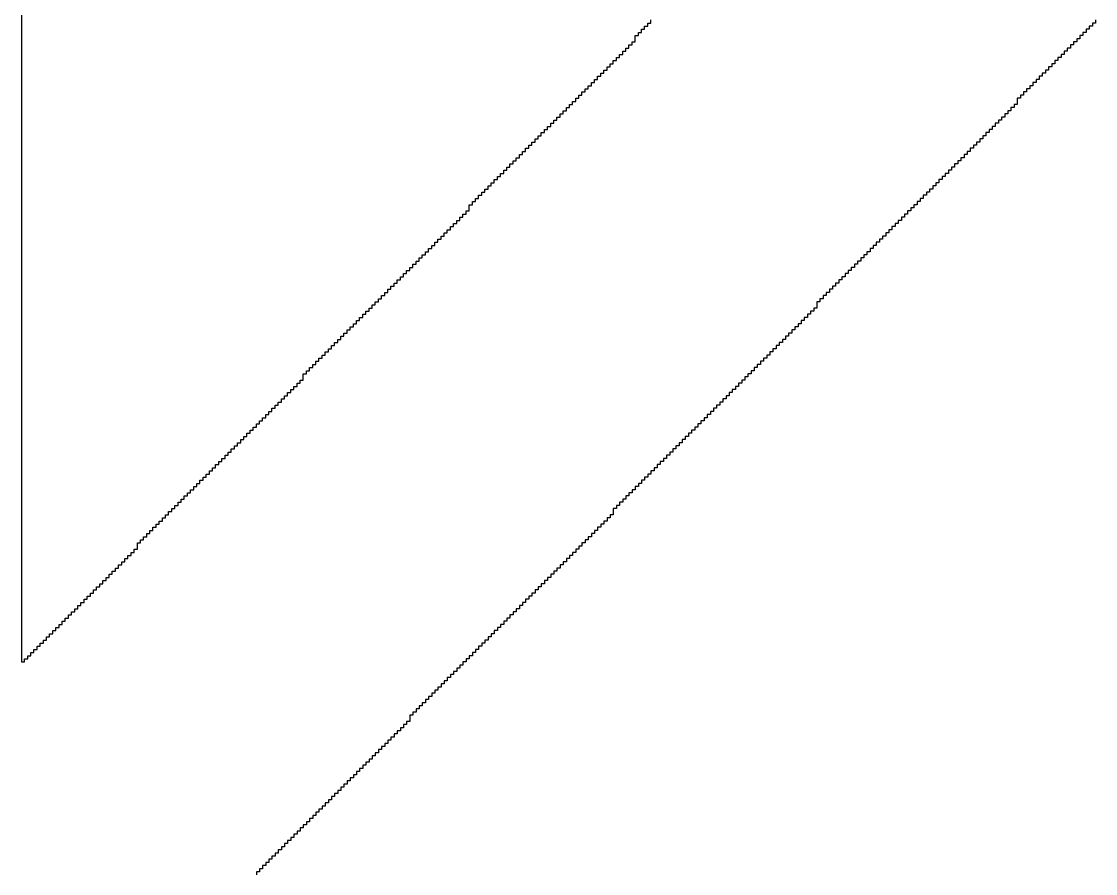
# Model space of a CAD drawing. Header units: inches. Extents: x 1.37 to 7.44, y 1.69 to 5.2.
# Drawn here: x 4.74998 to 4.78954, y 4.98144 to 5.01282 of the extents above; entities that cross this region are included whole.
import ezdxf

# ---------------------------------------------------------------- set-up
doc = ezdxf.new("R2010")
doc.units = ezdxf.units.IN
doc.header["$MEASUREMENT"] = 0
doc.layers.add('Top Overlay', color=2, linetype='Continuous')

msp = doc.modelspace()

# ---------------------------------------------------------------- linework, layer by layer
at = {"layer": 'Top Overlay'}
for p, q in [((4.749977, 5.078625), (4.749977, 4.989235)), ((4.77293, 5.012534), (4.77293, 5.012649)), ((4.77293, 5.012649), (4.773045, 5.012649)), ((4.773045, 5.012649), (4.773045, 5.012765)), ((4.773045, 5.012765), (4.773161, 5.012765)), ((4.773161, 5.012765), (4.773161, 5.01288)), ((4.789424, 5.012649), (4.789309, 5.012649)), ((4.789309, 5.012649), (4.789309, 5.012534)), ((4.789539, 5.012765), (4.789424, 5.012765)), ((4.789424, 5.012765), (4.789424, 5.012649)), ((4.789539, 5.01288), (4.789539, 5.012765)), ((4.772584, 5.012073), (4.772584, 5.012303)), ((4.772584, 5.012303), (4.772699, 5.012303)), ((4.772699, 5.012303), (4.772699, 5.012418)), ((4.772699, 5.012418), (4.772815, 5.012418)), ((4.772815, 5.012418), (4.772815, 5.012534)), ((4.772815, 5.012534), (4.77293, 5.012534)), ((4.788963, 5.012188), (4.788847, 5.012188)), ((4.788847, 5.012188), (4.788847, 5.012073)), ((4.789078, 5.012303), (4.788963, 5.012303)), ((4.788963, 5.012303), (4.788963, 5.012188)), ((4.789193, 5.012418), (4.789078, 5.012418)), ((4.789078, 5.012418), (4.789078, 5.012303)), ((4.789309, 5.012534), (4.789193, 5.012534)), ((4.789193, 5.012534), (4.789193, 5.012418)), ((4.772238, 5.011726), (4.772238, 5.011842)), ((4.772238, 5.011842), (4.772353, 5.011842)), ((4.772353, 5.011842), (4.772353, 5.011957)), ((4.772353, 5.011957), (4.772469, 5.011957)), ((4.772469, 5.011957), (4.772469, 5.012073)), ((4.772469, 5.012073), (4.772584, 5.012073)), ((4.788617, 5.011842), (4.788501, 5.011842)), ((4.788501, 5.011842), (4.788501, 5.011726)), ((4.788732, 5.011957), (4.788617, 5.011957)), ((4.788617, 5.011957), (4.788617, 5.011842)), ((4.788847, 5.012073), (4.788732, 5.012073)), ((4.788732, 5.012073), (4.788732, 5.011957)), ((4.771777, 5.011265), (4.771777, 5.01138)), ((4.771777, 5.01138), (4.771892, 5.01138)), ((4.771892, 5.01138), (4.771892, 5.011496)), ((4.771892, 5.011496), (4.772007, 5.011496)), ((4.772007, 5.011496), (4.772007, 5.011611)), ((4.772007, 5.011611), (4.772123, 5.011611)), ((4.772123, 5.011611), (4.772123, 5.011726)), ((4.772123, 5.011726), (4.772238, 5.011726)), ((4.788155, 5.01138), (4.78804, 5.01138)), ((4.78804, 5.01138), (4.78804, 5.011265)), ((4.788271, 5.011496), (4.788155, 5.011496)), ((4.788155, 5.011496), (4.788155, 5.01138)), ((4.788386, 5.011611), (4.788271, 5.011611)), ((4.788271, 5.011611), (4.788271, 5.011496)), ((4.788501, 5.011726), (4.788386, 5.011726)), ((4.788386, 5.011726), (4.788386, 5.011611)), ((4.771431, 5.010919), (4.771431, 5.011034)), ((4.771431, 5.011034), (4.771546, 5.011034)), ((4.771546, 5.011034), (4.771546, 5.01115)), ((4.771546, 5.01115), (4.771661, 5.01115)), ((4.771661, 5.01115), (4.771661, 5.011265)), ((4.771661, 5.011265), (4.771777, 5.011265)), ((4.787809, 5.011034), (4.787694, 5.011034)), ((4.787694, 5.011034), (4.787694, 5.010919)), ((4.787924, 5.01115), (4.787809, 5.01115)), ((4.787809, 5.01115), (4.787809, 5.011034)), ((4.78804, 5.011265), (4.787924, 5.011265)), ((4.787924, 5.011265), (4.787924, 5.01115)), ((4.770969, 5.010458), (4.770969, 5.010573)), ((4.770969, 5.010573), (4.771085, 5.010573)), ((4.771085, 5.010573), (4.771085, 5.010688)), ((4.771085, 5.010688), (4.7712, 5.010688)), ((4.7712, 5.010688), (4.7712, 5.010804)), ((4.7712, 5.010804), (4.771315, 5.010804)), ((4.771315, 5.010804), (4.771315, 5.010919)), ((4.771315, 5.010919), (4.771431, 5.010919)), ((4.787348, 5.010573), (4.787233, 5.010573)), ((4.787233, 5.010573), (4.787233, 5.010458)), ((4.787463, 5.010688), (4.787348, 5.010688)), ((4.787348, 5.010688), (4.787348, 5.010573)), ((4.787579, 5.010804), (4.787463, 5.010804)), ((4.787463, 5.010804), (4.787463, 5.010688)), ((4.787694, 5.010919), (4.787579, 5.010919)), ((4.787579, 5.010919), (4.787579, 5.010804)), ((4.770623, 5.010112), (4.770623, 5.010227)), ((4.770623, 5.010227), (4.770739, 5.010227)), ((4.770739, 5.010227), (4.770739, 5.010342)), ((4.770739, 5.010342), (4.770854, 5.010342)), ((4.770854, 5.010342), (4.770854, 5.010458)), ((4.770854, 5.010458), (4.770969, 5.010458)), ((4.787002, 5.010227), (4.786886, 5.010227)), ((4.786886, 5.010227), (4.786886, 5.010112)), ((4.787117, 5.010342), (4.787002, 5.010342)), ((4.787002, 5.010342), (4.787002, 5.010227)), ((4.787233, 5.010458), (4.787117, 5.010458)), ((4.787117, 5.010458), (4.787117, 5.010342)), ((4.770277, 5.009766), (4.770277, 5.009881)), ((4.770277, 5.009881), (4.770392, 5.009881)), ((4.770392, 5.009881), (4.770392, 5.009996)), ((4.770392, 5.009996), (4.770508, 5.009996)), ((4.770508, 5.009996), (4.770508, 5.010112)), ((4.770508, 5.010112), (4.770623, 5.010112)), ((4.786771, 5.009996), (4.786656, 5.009996)), ((4.786656, 5.009996), (4.786656, 5.009766)), ((4.786886, 5.010112), (4.786771, 5.010112)), ((4.786771, 5.010112), (4.786771, 5.009996)), ((4.769816, 5.009304), (4.769816, 5.00942)), ((4.769816, 5.00942), (4.769931, 5.00942)), ((4.769931, 5.00942), (4.769931, 5.009535)), ((4.769931, 5.009535), (4.770047, 5.009535)), ((4.770047, 5.009535), (4.770047, 5.00965)), ((4.770047, 5.00965), (4.770162, 5.00965)), ((4.770162, 5.00965), (4.770162, 5.009766)), ((4.770162, 5.009766), (4.770277, 5.009766)), ((4.78631, 5.00942), (4.786194, 5.00942)), ((4.786194, 5.00942), (4.786194, 5.009304)), ((4.786425, 5.009535), (4.78631, 5.009535)), ((4.78631, 5.009535), (4.78631, 5.00942)), ((4.78654, 5.00965), (4.786425, 5.00965)), ((4.786425, 5.00965), (4.786425, 5.009535)), ((4.786656, 5.009766), (4.78654, 5.009766)), ((4.78654, 5.009766), (4.78654, 5.00965)), ((4.76947, 5.008958), (4.76947, 5.009074)), ((4.76947, 5.009074), (4.769585, 5.009074)), ((4.769585, 5.009074), (4.769585, 5.009189)), ((4.769585, 5.009189), (4.7697, 5.009189)), ((4.7697, 5.009189), (4.7697, 5.009304)), ((4.7697, 5.009304), (4.769816, 5.009304)), ((4.785964, 5.009074), (4.785848, 5.009074)), ((4.785848, 5.009074), (4.785848, 5.008958)), ((4.786079, 5.009189), (4.785964, 5.009189)), ((4.785964, 5.009189), (4.785964, 5.009074)), ((4.786194, 5.009304), (4.786079, 5.009304)), ((4.786079, 5.009304), (4.786079, 5.009189)), ((4.769008, 5.008497), (4.769008, 5.008612)), ((4.769008, 5.008612), (4.769124, 5.008612)), ((4.769124, 5.008612), (4.769124, 5.008728)), ((4.769124, 5.008728), (4.769239, 5.008728)), ((4.769239, 5.008728), (4.769239, 5.008843)), ((4.769239, 5.008843), (4.769355, 5.008843)), ((4.769355, 5.008843), (4.769355, 5.008958)), ((4.769355, 5.008958), (4.76947, 5.008958)), ((4.785502, 5.008612), (4.785387, 5.008612)), ((4.785387, 5.008612), (4.785387, 5.008497)), ((4.785618, 5.008728), (4.785502, 5.008728)), ((4.785502, 5.008728), (4.785502, 5.008612)), ((4.785733, 5.008843), (4.785618, 5.008843)), ((4.785618, 5.008843), (4.785618, 5.008728)), ((4.785848, 5.008958), (4.785733, 5.008958)), ((4.785733, 5.008958), (4.785733, 5.008843)), ((4.768662, 5.008151), (4.768662, 5.008266)), ((4.768662, 5.008266), (4.768778, 5.008266)), ((4.768778, 5.008266), (4.768778, 5.008381)), ((4.768778, 5.008381), (4.768893, 5.008381)), ((4.768893, 5.008381), (4.768893, 5.008497)), ((4.768893, 5.008497), (4.769008, 5.008497)), ((4.785156, 5.008266), (4.785041, 5.008266)), ((4.785041, 5.008266), (4.785041, 5.008151)), ((4.785272, 5.008381), (4.785156, 5.008381)), ((4.785156, 5.008381), (4.785156, 5.008266)), ((4.785387, 5.008497), (4.785272, 5.008497)), ((4.785272, 5.008497), (4.785272, 5.008381)), ((4.768201, 5.007689), (4.768201, 5.007805)), ((4.768201, 5.007805), (4.768316, 5.007805)), ((4.768316, 5.007805), (4.768316, 5.00792)), ((4.768316, 5.00792), (4.768432, 5.00792)), ((4.768432, 5.00792), (4.768432, 5.008036)), ((4.768432, 5.008036), (4.768547, 5.008036)), ((4.768547, 5.008036), (4.768547, 5.008151)), ((4.768547, 5.008151), (4.768662, 5.008151)), ((4.784695, 5.007805), (4.78458, 5.007805)), ((4.78458, 5.007805), (4.78458, 5.007689)), ((4.78481, 5.00792), (4.784695, 5.00792)), ((4.784695, 5.00792), (4.784695, 5.007805)), ((4.784926, 5.008036), (4.78481, 5.008036)), ((4.78481, 5.008036), (4.78481, 5.00792)), ((4.785041, 5.008151), (4.784926, 5.008151)), ((4.784926, 5.008151), (4.784926, 5.008036)), ((4.767855, 5.007343), (4.767855, 5.007459)), ((4.767855, 5.007459), (4.76797, 5.007459)), ((4.76797, 5.007459), (4.76797, 5.007574)), ((4.76797, 5.007574), (4.768086, 5.007574)), ((4.768086, 5.007574), (4.768086, 5.007689)), ((4.768086, 5.007689), (4.768201, 5.007689)), ((4.784349, 5.007459), (4.784234, 5.007459)), ((4.784234, 5.007459), (4.784234, 5.007343)), ((4.784464, 5.007574), (4.784349, 5.007574)), ((4.784349, 5.007574), (4.784349, 5.007459)), ((4.78458, 5.007689), (4.784464, 5.007689)), ((4.784464, 5.007689), (4.784464, 5.007574)), ((4.767509, 5.006997), (4.767509, 5.007113)), ((4.767509, 5.007113), (4.767624, 5.007113)), ((4.767624, 5.007113), (4.767624, 5.007228)), ((4.767624, 5.007228), (4.76774, 5.007228)), ((4.76774, 5.007228), (4.76774, 5.007343)), ((4.76774, 5.007343), (4.767855, 5.007343)), ((4.784003, 5.007113), (4.783888, 5.007113)), ((4.783888, 5.007113), (4.783888, 5.006997)), ((4.784118, 5.007228), (4.784003, 5.007228)), ((4.784003, 5.007228), (4.784003, 5.007113)), ((4.784234, 5.007343), (4.784118, 5.007343)), ((4.784118, 5.007343), (4.784118, 5.007228)), ((4.767048, 5.006536), (4.767048, 5.006651)), ((4.767048, 5.006651), (4.767163, 5.006651)), ((4.767163, 5.006651), (4.767163, 5.006767)), ((4.767163, 5.006767), (4.767278, 5.006767)), ((4.767278, 5.006767), (4.767278, 5.006882)), ((4.767278, 5.006882), (4.767394, 5.006882)), ((4.767394, 5.006882), (4.767394, 5.006997)), ((4.767394, 5.006997), (4.767509, 5.006997)), ((4.783542, 5.006651), (4.783426, 5.006651)), ((4.783426, 5.006651), (4.783426, 5.006536)), ((4.783657, 5.006767), (4.783542, 5.006767)), ((4.783542, 5.006767), (4.783542, 5.006651)), ((4.783772, 5.006882), (4.783657, 5.006882)), ((4.783657, 5.006882), (4.783657, 5.006767)), ((4.783888, 5.006997), (4.783772, 5.006997)), ((4.783772, 5.006997), (4.783772, 5.006882)), ((4.766702, 5.00619), (4.766702, 5.006305)), ((4.766702, 5.006305), (4.766817, 5.006305)), ((4.766817, 5.006305), (4.766817, 5.006421)), ((4.766817, 5.006421), (4.766932, 5.006421)), ((4.766932, 5.006421), (4.766932, 5.006536)), ((4.766932, 5.006536), (4.767048, 5.006536)), ((4.783195, 5.006305), (4.78308, 5.006305)), ((4.78308, 5.006305), (4.78308, 5.00619)), ((4.783311, 5.006421), (4.783195, 5.006421)), ((4.783195, 5.006421), (4.783195, 5.006305)), ((4.783426, 5.006536), (4.783311, 5.006536)), ((4.783311, 5.006536), (4.783311, 5.006421)), ((4.766356, 5.005729), (4.766356, 5.005844)), ((4.766356, 5.005844), (4.766471, 5.005844)), ((4.766471, 5.005844), (4.766471, 5.006075)), ((4.766471, 5.006075), (4.766586, 5.006075)), ((4.766586, 5.006075), (4.766586, 5.00619)), ((4.766586, 5.00619), (4.766702, 5.00619)), ((4.782734, 5.005844), (4.782619, 5.005844)), ((4.782619, 5.005844), (4.782619, 5.005729)), ((4.78285, 5.005959), (4.782734, 5.005959)), ((4.782734, 5.005959), (4.782734, 5.005844)), ((4.782965, 5.006075), (4.78285, 5.006075)), ((4.78285, 5.006075), (4.78285, 5.005959)), ((4.78308, 5.00619), (4.782965, 5.00619)), ((4.782965, 5.00619), (4.782965, 5.006075)), ((4.76601, 5.005383), (4.76601, 5.005498)), ((4.76601, 5.005498), (4.766125, 5.005498)), ((4.766125, 5.005498), (4.766125, 5.005613)), ((4.766125, 5.005613), (4.76624, 5.005613)), ((4.76624, 5.005613), (4.76624, 5.005729)), ((4.76624, 5.005729), (4.766356, 5.005729)), ((4.782388, 5.005498), (4.782273, 5.005498)), ((4.782273, 5.005498), (4.782273, 5.005383)), ((4.782503, 5.005613), (4.782388, 5.005613)), ((4.782388, 5.005613), (4.782388, 5.005498)), ((4.782619, 5.005729), (4.782503, 5.005729)), ((4.782503, 5.005729), (4.782503, 5.005613)), ((4.765548, 5.004921), (4.765548, 5.005037)), ((4.765548, 5.005037), (4.765663, 5.005037)), ((4.765663, 5.005037), (4.765663, 5.005152)), ((4.765663, 5.005152), (4.765779, 5.005152)), ((4.765779, 5.005152), (4.765779, 5.005267)), ((4.765779, 5.005267), (4.765894, 5.005267)), ((4.765894, 5.005267), (4.765894, 5.005383)), ((4.765894, 5.005383), (4.76601, 5.005383)), ((4.781927, 5.005037), (4.781811, 5.005037)), ((4.781811, 5.005037), (4.781811, 5.004921)), ((4.782042, 5.005152), (4.781927, 5.005152)), ((4.781927, 5.005152), (4.781927, 5.005037)), ((4.782157, 5.005267), (4.782042, 5.005267)), ((4.782042, 5.005267), (4.782042, 5.005152)), ((4.782273, 5.005383), (4.782157, 5.005383)), ((4.782157, 5.005383), (4.782157, 5.005267)), ((4.765202, 5.004575), (4.765202, 5.004691)), ((4.765202, 5.004691), (4.765318, 5.004691)), ((4.765318, 5.004691), (4.765318, 5.004806)), ((4.765318, 5.004806), (4.765433, 5.004806)), ((4.765433, 5.004806), (4.765433, 5.004921)), ((4.765433, 5.004921), (4.765548, 5.004921)), ((4.781581, 5.004691), (4.781465, 5.004691)), ((4.781465, 5.004691), (4.781465, 5.004575)), ((4.781696, 5.004806), (4.781581, 5.004806)), ((4.781581, 5.004806), (4.781581, 5.004691)), ((4.781811, 5.004921), (4.781696, 5.004921)), ((4.781696, 5.004921), (4.781696, 5.004806)), ((4.764856, 5.004229), (4.764856, 5.004345)), ((4.764856, 5.004345), (4.764971, 5.004345)), ((4.764971, 5.004345), (4.764971, 5.00446)), ((4.764971, 5.00446), (4.765087, 5.00446)), ((4.765087, 5.00446), (4.765087, 5.004575)), ((4.765087, 5.004575), (4.765202, 5.004575)), ((4.781235, 5.004345), (4.781119, 5.004345)), ((4.781119, 5.004345), (4.781119, 5.004229)), ((4.78135, 5.00446), (4.781235, 5.00446)), ((4.781235, 5.00446), (4.781235, 5.004345)), ((4.781465, 5.004575), (4.78135, 5.004575)), ((4.78135, 5.004575), (4.78135, 5.00446)), ((4.764395, 5.003768), (4.764395, 5.003883)), ((4.764395, 5.003883), (4.76451, 5.003883)), ((4.76451, 5.003883), (4.76451, 5.003998)), ((4.76451, 5.003998), (4.764625, 5.003998)), ((4.764625, 5.003998), (4.764625, 5.004114)), ((4.764625, 5.004114), (4.764741, 5.004114)), ((4.764741, 5.004114), (4.764741, 5.004229)), ((4.764741, 5.004229), (4.764856, 5.004229)), ((4.780773, 5.003883), (4.780658, 5.003883)), ((4.780658, 5.003883), (4.780658, 5.003768)), ((4.780889, 5.003998), (4.780773, 5.003998)), ((4.780773, 5.003998), (4.780773, 5.003883)), ((4.781004, 5.004114), (4.780889, 5.004114)), ((4.780889, 5.004114), (4.780889, 5.003998)), ((4.781119, 5.004229), (4.781004, 5.004229)), ((4.781004, 5.004229), (4.781004, 5.004114)), ((4.764049, 5.003422), (4.764049, 5.003537)), ((4.764049, 5.003537), (4.764164, 5.003537)), ((4.764164, 5.003537), (4.764164, 5.003653)), ((4.764164, 5.003653), (4.764279, 5.003653)), ((4.764279, 5.003653), (4.764279, 5.003768)), ((4.764279, 5.003768), (4.764395, 5.003768)), ((4.780427, 5.003537), (4.780312, 5.003537)), ((4.780312, 5.003537), (4.780312, 5.003422)), ((4.780543, 5.003653), (4.780427, 5.003653)), ((4.780427, 5.003653), (4.780427, 5.003537)), ((4.780658, 5.003768), (4.780543, 5.003768)), ((4.780543, 5.003768), (4.780543, 5.003653)), ((4.763587, 5.00296), (4.763587, 5.003076)), ((4.763587, 5.003076), (4.763703, 5.003076)), ((4.763703, 5.003076), (4.763703, 5.003191)), ((4.763703, 5.003191), (4.763818, 5.003191)), ((4.763818, 5.003191), (4.763818, 5.003306)), ((4.763818, 5.003306), (4.763933, 5.003306)), ((4.763933, 5.003306), (4.763933, 5.003422)), ((4.763933, 5.003422), (4.764049, 5.003422)), ((4.779966, 5.003076), (4.779851, 5.003076)), ((4.779851, 5.003076), (4.779851, 5.00296)), ((4.780081, 5.003191), (4.779966, 5.003191)), ((4.779966, 5.003191), (4.779966, 5.003076)), ((4.780197, 5.003306), (4.780081, 5.003306)), ((4.780081, 5.003306), (4.780081, 5.003191)), ((4.780312, 5.003422), (4.780197, 5.003422)), ((4.780197, 5.003422), (4.780197, 5.003306)), ((4.763241, 5.002614), (4.763241, 5.00273)), ((4.763241, 5.00273), (4.763357, 5.00273)), ((4.763357, 5.00273), (4.763357, 5.002845)), ((4.763357, 5.002845), (4.763472, 5.002845)), ((4.763472, 5.002845), (4.763472, 5.00296)), ((4.763472, 5.00296), (4.763587, 5.00296)), ((4.77962, 5.00273), (4.779505, 5.00273)), ((4.779505, 5.00273), (4.779505, 5.002614)), ((4.779735, 5.002845), (4.77962, 5.002845)), ((4.77962, 5.002845), (4.77962, 5.00273)), ((4.779851, 5.00296), (4.779735, 5.00296)), ((4.779735, 5.00296), (4.779735, 5.002845)), ((4.76278, 5.002153), (4.76278, 5.002268)), ((4.76278, 5.002268), (4.762895, 5.002268)), ((4.762895, 5.002268), (4.762895, 5.002384)), ((4.762895, 5.002384), (4.763011, 5.002384)), ((4.763011, 5.002384), (4.763011, 5.002499)), ((4.763011, 5.002499), (4.763126, 5.002499)), ((4.763126, 5.002499), (4.763126, 5.002614)), ((4.763126, 5.002614), (4.763241, 5.002614)), ((4.779274, 5.002268), (4.779159, 5.002268)), ((4.779159, 5.002268), (4.779159, 5.002153)), ((4.779389, 5.002499), (4.779274, 5.002499)), ((4.779274, 5.002499), (4.779274, 5.002268)), ((4.779505, 5.002614), (4.779389, 5.002614)), ((4.779389, 5.002614), (4.779389, 5.002499)), ((4.762434, 5.001807), (4.762434, 5.001922)), ((4.762434, 5.001922), (4.762549, 5.001922)), ((4.762549, 5.001922), (4.762549, 5.002038)), ((4.762549, 5.002038), (4.762665, 5.002038)), ((4.762665, 5.002038), (4.762665, 5.002153)), ((4.762665, 5.002153), (4.76278, 5.002153)), ((4.778928, 5.001922), (4.778812, 5.001922)), ((4.778812, 5.001922), (4.778812, 5.001807)), ((4.779043, 5.002038), (4.778928, 5.002038)), ((4.778928, 5.002038), (4.778928, 5.001922)), ((4.779159, 5.002153), (4.779043, 5.002153)), ((4.779043, 5.002153), (4.779043, 5.002038)), ((4.762088, 5.001461), (4.762088, 5.001576)), ((4.762088, 5.001576), (4.762203, 5.001576)), ((4.762203, 5.001576), (4.762203, 5.001692)), ((4.762203, 5.001692), (4.762319, 5.001692)), ((4.762319, 5.001692), (4.762319, 5.001807)), ((4.762319, 5.001807), (4.762434, 5.001807)), ((4.778582, 5.001576), (4.778467, 5.001576)), ((4.778467, 5.001576), (4.778467, 5.001461)), ((4.778697, 5.001692), (4.778582, 5.001692)), ((4.778582, 5.001692), (4.778582, 5.001576)), ((4.778812, 5.001807), (4.778697, 5.001807)), ((4.778697, 5.001807), (4.778697, 5.001692)), ((4.761627, 5.001), (4.761627, 5.001115)), ((4.761627, 5.001115), (4.761742, 5.001115)), ((4.761742, 5.001115), (4.761742, 5.00123)), ((4.761742, 5.00123), (4.761857, 5.00123)), ((4.761857, 5.00123), (4.761857, 5.001346)), ((4.761857, 5.001346), (4.761973, 5.001346)), ((4.761973, 5.001346), (4.761973, 5.001461)), ((4.761973, 5.001461), (4.762088, 5.001461)), ((4.77812, 5.001115), (4.778005, 5.001115)), ((4.778005, 5.001115), (4.778005, 5.001)), ((4.778236, 5.00123), (4.77812, 5.00123)), ((4.77812, 5.00123), (4.77812, 5.001115)), ((4.778351, 5.001346), (4.778236, 5.001346)), ((4.778236, 5.001346), (4.778236, 5.00123)), ((4.778467, 5.001461), (4.778351, 5.001461)), ((4.778351, 5.001461), (4.778351, 5.001346)), ((4.76128, 5.000654), (4.76128, 5.000769)), ((4.76128, 5.000769), (4.761396, 5.000769)), ((4.761396, 5.000769), (4.761396, 5.000884)), ((4.761396, 5.000884), (4.761511, 5.000884)), ((4.761511, 5.000884), (4.761511, 5.001)), ((4.761511, 5.001), (4.761627, 5.001)), ((4.777774, 5.000769), (4.777659, 5.000769)), ((4.777659, 5.000769), (4.777659, 5.000654)), ((4.77789, 5.000884), (4.777774, 5.000884)), ((4.777774, 5.000884), (4.777774, 5.000769)), ((4.778005, 5.001), (4.77789, 5.001)), ((4.77789, 5.001), (4.77789, 5.000884)), ((4.760819, 5.000192), (4.760819, 5.000308)), ((4.760819, 5.000308), (4.760935, 5.000308)), ((4.760935, 5.000308), (4.760935, 5.000423)), ((4.760935, 5.000423), (4.76105, 5.000423)), ((4.76105, 5.000423), (4.76105, 5.000538)), ((4.76105, 5.000538), (4.761165, 5.000538)), ((4.761165, 5.000538), (4.761165, 5.000654)), ((4.761165, 5.000654), (4.76128, 5.000654)), ((4.777313, 5.000308), (4.777198, 5.000308)), ((4.777198, 5.000308), (4.777198, 5.000192)), ((4.777428, 5.000423), (4.777313, 5.000423)), ((4.777313, 5.000423), (4.777313, 5.000308)), ((4.777544, 5.000538), (4.777428, 5.000538)), ((4.777428, 5.000538), (4.777428, 5.000423)), ((4.777659, 5.000654), (4.777544, 5.000654)), ((4.777544, 5.000654), (4.777544, 5.000538)), ((4.760473, 4.999846), (4.760473, 4.999962)), ((4.760473, 4.999962), (4.760588, 4.999962)), ((4.760588, 4.999962), (4.760588, 5.000077)), ((4.760588, 5.000077), (4.760704, 5.000077)), ((4.760704, 5.000077), (4.760704, 5.000192)), ((4.760704, 5.000192), (4.760819, 5.000192)), ((4.776967, 4.999962), (4.776852, 4.999962)), ((4.776852, 4.999962), (4.776852, 4.999846)), ((4.777082, 5.000077), (4.776967, 5.000077)), ((4.776967, 5.000077), (4.776967, 4.999962)), ((4.777198, 5.000192), (4.777082, 5.000192)), ((4.777082, 5.000192), (4.777082, 5.000077)), ((4.760127, 4.999385), (4.760127, 4.9995)), ((4.760127, 4.9995), (4.760242, 4.9995)), ((4.760242, 4.9995), (4.760242, 4.999615)), ((4.760242, 4.999615), (4.760358, 4.999615)), ((4.760358, 4.999615), (4.760358, 4.999846)), ((4.760358, 4.999846), (4.760473, 4.999846)), ((4.776506, 4.9995), (4.77639, 4.9995)), ((4.77639, 4.9995), (4.77639, 4.999385)), ((4.776621, 4.999615), (4.776506, 4.999615)), ((4.776506, 4.999615), (4.776506, 4.9995)), ((4.776736, 4.999731), (4.776621, 4.999731)), ((4.776621, 4.999731), (4.776621, 4.999615)), ((4.776852, 4.999846), (4.776736, 4.999846)), ((4.776736, 4.999846), (4.776736, 4.999731)), ((4.759781, 4.999039), (4.759781, 4.999154)), ((4.759781, 4.999154), (4.759896, 4.999154)), ((4.759896, 4.999154), (4.759896, 4.999269)), ((4.759896, 4.999269), (4.760012, 4.999269)), ((4.760012, 4.999269), (4.760012, 4.999385)), ((4.760012, 4.999385), (4.760127, 4.999385)), ((4.77616, 4.999154), (4.776044, 4.999154)), ((4.776044, 4.999154), (4.776044, 4.999039)), ((4.776275, 4.999269), (4.77616, 4.999269)), ((4.77616, 4.999269), (4.77616, 4.999154)), ((4.77639, 4.999385), (4.776275, 4.999385)), ((4.776275, 4.999385), (4.776275, 4.999269)), ((4.759435, 4.998693), (4.759435, 4.998808)), ((4.759435, 4.998808), (4.75955, 4.998808)), ((4.75955, 4.998808), (4.75955, 4.998924)), ((4.75955, 4.998924), (4.759666, 4.998924)), ((4.759666, 4.998924), (4.759666, 4.999039)), ((4.759666, 4.999039), (4.759781, 4.999039)), ((4.775814, 4.998808), (4.775698, 4.998808)), ((4.775698, 4.998808), (4.775698, 4.998693)), ((4.775929, 4.998924), (4.775814, 4.998924)), ((4.775814, 4.998924), (4.775814, 4.998808)), ((4.776044, 4.999039), (4.775929, 4.999039)), ((4.775929, 4.999039), (4.775929, 4.998924)), ((4.758974, 4.998231), (4.758974, 4.998347)), ((4.758974, 4.998347), (4.759089, 4.998347)), ((4.759089, 4.998347), (4.759089, 4.998462)), ((4.759089, 4.998462), (4.759204, 4.998462)), ((4.759204, 4.998462), (4.759204, 4.998577)), ((4.759204, 4.998577), (4.75932, 4.998577)), ((4.75932, 4.998577), (4.75932, 4.998693)), ((4.75932, 4.998693), (4.759435, 4.998693)), ((4.775352, 4.998347), (4.775237, 4.998347)), ((4.775237, 4.998347), (4.775237, 4.998231)), ((4.775468, 4.998462), (4.775352, 4.998462)), ((4.775352, 4.998462), (4.775352, 4.998347)), ((4.775583, 4.998577), (4.775468, 4.998577)), ((4.775468, 4.998577), (4.775468, 4.998462)), ((4.775698, 4.998693), (4.775583, 4.998693)), ((4.775583, 4.998693), (4.775583, 4.998577)), ((4.758628, 4.997885), (4.758628, 4.998001)), ((4.758628, 4.998001), (4.758743, 4.998001)), ((4.758743, 4.998001), (4.758743, 4.998116)), ((4.758743, 4.998116), (4.758858, 4.998116)), ((4.758858, 4.998116), (4.758858, 4.998231)), ((4.758858, 4.998231), (4.758974, 4.998231)), ((4.775006, 4.998001), (4.774891, 4.998001)), ((4.774891, 4.998001), (4.774891, 4.997885)), ((4.775122, 4.998116), (4.775006, 4.998116)), ((4.775006, 4.998116), (4.775006, 4.998001)), ((4.775237, 4.998231), (4.775122, 4.998231)), ((4.775122, 4.998231), (4.775122, 4.998116)), ((4.758166, 4.997424), (4.758166, 4.997539)), ((4.758166, 4.997539), (4.758282, 4.997539)), ((4.758282, 4.997539), (4.758282, 4.997655)), ((4.758282, 4.997655), (4.758397, 4.997655)), ((4.758397, 4.997655), (4.758397, 4.99777)), ((4.758397, 4.99777), (4.758512, 4.99777)), ((4.758512, 4.99777), (4.758512, 4.997885)), ((4.758512, 4.997885), (4.758628, 4.997885)), ((4.774545, 4.997539), (4.77443, 4.997539)), ((4.77443, 4.997539), (4.77443, 4.997424)), ((4.77466, 4.997655), (4.774545, 4.997655)), ((4.774545, 4.997655), (4.774545, 4.997539)), ((4.774775, 4.99777), (4.77466, 4.99777)), ((4.77466, 4.99777), (4.77466, 4.997655)), ((4.774891, 4.997885), (4.774775, 4.997885)), ((4.774775, 4.997885), (4.774775, 4.99777)), ((4.75782, 4.997078), (4.75782, 4.997193)), ((4.75782, 4.997193), (4.757936, 4.997193)), ((4.757936, 4.997193), (4.757936, 4.997309)), ((4.757936, 4.997309), (4.758051, 4.997309)), ((4.758051, 4.997309), (4.758051, 4.997424)), ((4.758051, 4.997424), (4.758166, 4.997424)), ((4.774199, 4.997193), (4.774083, 4.997193)), ((4.774083, 4.997193), (4.774083, 4.997078)), ((4.774314, 4.997309), (4.774199, 4.997309)), ((4.774199, 4.997309), (4.774199, 4.997193)), ((4.77443, 4.997424), (4.774314, 4.997424)), ((4.774314, 4.997424), (4.774314, 4.997309)), ((4.757359, 4.996617), (4.757359, 4.996732)), ((4.757359, 4.996732), (4.757474, 4.996732)), ((4.757474, 4.996732), (4.757474, 4.996847)), ((4.757474, 4.996847), (4.75759, 4.996847)), ((4.75759, 4.996847), (4.75759, 4.996963)), ((4.75759, 4.996963), (4.757705, 4.996963)), ((4.757705, 4.996963), (4.757705, 4.997078)), ((4.757705, 4.997078), (4.75782, 4.997078)), ((4.773738, 4.996732), (4.773622, 4.996732)), ((4.773622, 4.996732), (4.773622, 4.996617)), ((4.773853, 4.996847), (4.773738, 4.996847)), ((4.773738, 4.996847), (4.773738, 4.996732)), ((4.773968, 4.996963), (4.773853, 4.996963)), ((4.773853, 4.996963), (4.773853, 4.996847)), ((4.774083, 4.997078), (4.773968, 4.997078)), ((4.773968, 4.997078), (4.773968, 4.996963)), ((4.757013, 4.996271), (4.757013, 4.996386)), ((4.757013, 4.996386), (4.757128, 4.996386)), ((4.757128, 4.996386), (4.757128, 4.996501)), ((4.757128, 4.996501), (4.757244, 4.996501)), ((4.757244, 4.996501), (4.757244, 4.996617)), ((4.757244, 4.996617), (4.757359, 4.996617)), ((4.773391, 4.996386), (4.773276, 4.996386)), ((4.773276, 4.996386), (4.773276, 4.996271)), ((4.773507, 4.996501), (4.773391, 4.996501)), ((4.773391, 4.996501), (4.773391, 4.996386)), ((4.773622, 4.996617), (4.773507, 4.996617)), ((4.773507, 4.996617), (4.773507, 4.996501)), ((4.756667, 4.995925), (4.756667, 4.99604)), ((4.756667, 4.99604), (4.756782, 4.99604)), ((4.756782, 4.99604), (4.756782, 4.996155)), ((4.756782, 4.996155), (4.756898, 4.996155)), ((4.756898, 4.996155), (4.756898, 4.996271)), ((4.756898, 4.996271), (4.757013, 4.996271)), ((4.773045, 4.99604), (4.77293, 4.99604)), ((4.77293, 4.99604), (4.77293, 4.995925)), ((4.773161, 4.996155), (4.773045, 4.996155)), ((4.773045, 4.996155), (4.773045, 4.99604)), ((4.773276, 4.996271), (4.773161, 4.996271)), ((4.773161, 4.996271), (4.773161, 4.996155)), ((4.756206, 4.995463), (4.756206, 4.995579)), ((4.756206, 4.995579), (4.756321, 4.995579)), ((4.756321, 4.995579), (4.756321, 4.995694)), ((4.756321, 4.995694), (4.756436, 4.995694)), ((4.756436, 4.995694), (4.756436, 4.995809)), ((4.756436, 4.995809), (4.756551, 4.995809)), ((4.756551, 4.995809), (4.756551, 4.995925)), ((4.756551, 4.995925), (4.756667, 4.995925)), ((4.772584, 4.995579), (4.772469, 4.995579)), ((4.772469, 4.995579), (4.772469, 4.995463)), ((4.772699, 4.995694), (4.772584, 4.995694)), ((4.772584, 4.995694), (4.772584, 4.995579)), ((4.772815, 4.995809), (4.772699, 4.995809)), ((4.772699, 4.995809), (4.772699, 4.995694)), ((4.77293, 4.995925), (4.772815, 4.995925)), ((4.772815, 4.995925), (4.772815, 4.995809)), ((4.755859, 4.995117), (4.755859, 4.995233)), ((4.755859, 4.995233), (4.755975, 4.995233)), ((4.755975, 4.995233), (4.755975, 4.995348)), ((4.755975, 4.995348), (4.75609, 4.995348)), ((4.75609, 4.995348), (4.75609, 4.995463)), ((4.75609, 4.995463), (4.756206, 4.995463)), ((4.772238, 4.995233), (4.772123, 4.995233)), ((4.772123, 4.995233), (4.772123, 4.995117)), ((4.772353, 4.995348), (4.772238, 4.995348)), ((4.772238, 4.995348), (4.772238, 4.995233)), ((4.772469, 4.995463), (4.772353, 4.995463)), ((4.772353, 4.995463), (4.772353, 4.995348)), ((4.755398, 4.994656), (4.755398, 4.994771)), ((4.755398, 4.994771), (4.755513, 4.994771)), ((4.755513, 4.994771), (4.755513, 4.994886)), ((4.755513, 4.994886), (4.755629, 4.994886)), ((4.755629, 4.994886), (4.755629, 4.995002)), ((4.755629, 4.995002), (4.755744, 4.995002)), ((4.755744, 4.995002), (4.755744, 4.995117)), ((4.755744, 4.995117), (4.755859, 4.995117)), ((4.771892, 4.994886), (4.771777, 4.994886)), ((4.771777, 4.994886), (4.771777, 4.994656)), ((4.772007, 4.995002), (4.771892, 4.995002)), ((4.771892, 4.995002), (4.771892, 4.994886)), ((4.772123, 4.995117), (4.772007, 4.995117)), ((4.772007, 4.995117), (4.772007, 4.995002)), ((4.755052, 4.99431), (4.755052, 4.994425)), ((4.755052, 4.994425), (4.755167, 4.994425)), ((4.755167, 4.994425), (4.755167, 4.994541)), ((4.755167, 4.994541), (4.755283, 4.994541)), ((4.755283, 4.994541), (4.755283, 4.994656)), ((4.755283, 4.994656), (4.755398, 4.994656)), ((4.771546, 4.994425), (4.771431, 4.994425)), ((4.771431, 4.994425), (4.771431, 4.99431)), ((4.771661, 4.994541), (4.771546, 4.994541)), ((4.771546, 4.994541), (4.771546, 4.994425)), ((4.771777, 4.994656), (4.771661, 4.994656)), ((4.771661, 4.994656), (4.771661, 4.994541)), ((4.754591, 4.993848), (4.754591, 4.993964)), ((4.754591, 4.993964), (4.754706, 4.993964)), ((4.754706, 4.993964), (4.754706, 4.994079)), ((4.754706, 4.994079), (4.754821, 4.994079)), ((4.754821, 4.994079), (4.754821, 4.994194)), ((4.754821, 4.994194), (4.754937, 4.994194)), ((4.754937, 4.994194), (4.754937, 4.99431)), ((4.754937, 4.99431), (4.755052, 4.99431)), ((4.771085, 4.993964), (4.770969, 4.993964)), ((4.770969, 4.993964), (4.770969, 4.993848)), ((4.7712, 4.994079), (4.771085, 4.994079)), ((4.771085, 4.994079), (4.771085, 4.993964)), ((4.771315, 4.994194), (4.7712, 4.994194)), ((4.7712, 4.994194), (4.7712, 4.994079)), ((4.771431, 4.99431), (4.771315, 4.99431)), ((4.771315, 4.99431), (4.771315, 4.994194)), ((4.754245, 4.993387), (4.754245, 4.993618)), ((4.754245, 4.993618), (4.75436, 4.993618)), ((4.75436, 4.993618), (4.75436, 4.993733)), ((4.75436, 4.993733), (4.754475, 4.993733)), ((4.754475, 4.993733), (4.754475, 4.993848)), ((4.754475, 4.993848), (4.754591, 4.993848)), ((4.770739, 4.993618), (4.770623, 4.993618)), ((4.770623, 4.993618), (4.770623, 4.993502)), ((4.770854, 4.993733), (4.770739, 4.993733)), ((4.770739, 4.993733), (4.770739, 4.993618)), ((4.770969, 4.993848), (4.770854, 4.993848)), ((4.770854, 4.993848), (4.770854, 4.993733)), ((4.754014, 4.993156), (4.754014, 4.993272)), ((4.754014, 4.993272), (4.754129, 4.993272)), ((4.754129, 4.993272), (4.754129, 4.993387)), ((4.754129, 4.993387), (4.754245, 4.993387)), ((4.770392, 4.993272), (4.770277, 4.993272)), ((4.770277, 4.993272), (4.770277, 4.993156)), ((4.770508, 4.993387), (4.770392, 4.993387)), ((4.770392, 4.993387), (4.770392, 4.993272)), ((4.770623, 4.993502), (4.770508, 4.993502)), ((4.770508, 4.993502), (4.770508, 4.993387)), ((4.753553, 4.992695), (4.753553, 4.99281)), ((4.753553, 4.99281), (4.753668, 4.99281)), ((4.753668, 4.99281), (4.753668, 4.992926)), ((4.753668, 4.992926), (4.753783, 4.992926)), ((4.753783, 4.992926), (4.753783, 4.993041)), ((4.753783, 4.993041), (4.753899, 4.993041)), ((4.753899, 4.993041), (4.753899, 4.993156)), ((4.753899, 4.993156), (4.754014, 4.993156)), ((4.769931, 4.99281), (4.769816, 4.99281)), ((4.769816, 4.99281), (4.769816, 4.992695)), ((4.770047, 4.992926), (4.769931, 4.992926)), ((4.769931, 4.992926), (4.769931, 4.99281)), ((4.770162, 4.993041), (4.770047, 4.993041)), ((4.770047, 4.993041), (4.770047, 4.992926)), ((4.770277, 4.993156), (4.770162, 4.993156)), ((4.770162, 4.993156), (4.770162, 4.993041)), ((4.753207, 4.992349), (4.753207, 4.992464)), ((4.753207, 4.992464), (4.753322, 4.992464)), ((4.753322, 4.992464), (4.753322, 4.99258)), ((4.753322, 4.99258), (4.753437, 4.99258)), ((4.753437, 4.99258), (4.753437, 4.992695)), ((4.753437, 4.992695), (4.753553, 4.992695)), ((4.769585, 4.992464), (4.76947, 4.992464)), ((4.76947, 4.992464), (4.76947, 4.992349)), ((4.7697, 4.99258), (4.769585, 4.99258)), ((4.769585, 4.99258), (4.769585, 4.992464)), ((4.769816, 4.992695), (4.7697, 4.992695)), ((4.7697, 4.992695), (4.7697, 4.99258)), ((4.752745, 4.991888), (4.752745, 4.992003)), ((4.752745, 4.992003), (4.75286, 4.992003)), ((4.75286, 4.992003), (4.75286, 4.992118)), ((4.75286, 4.992118), (4.752976, 4.992118)), ((4.752976, 4.992118), (4.752976, 4.992234)), ((4.752976, 4.992234), (4.753091, 4.992234)), ((4.753091, 4.992234), (4.753091, 4.992349)), ((4.753091, 4.992349), (4.753207, 4.992349)), ((4.769124, 4.992003), (4.769008, 4.992003)), ((4.769008, 4.992003), (4.769008, 4.991888)), ((4.769239, 4.992118), (4.769124, 4.992118)), ((4.769124, 4.992118), (4.769124, 4.992003)), ((4.769355, 4.992234), (4.769239, 4.992234)), ((4.769239, 4.992234), (4.769239, 4.992118)), ((4.76947, 4.992349), (4.769355, 4.992349)), ((4.769355, 4.992349), (4.769355, 4.992234)), ((4.752399, 4.991542), (4.752399, 4.991657)), ((4.752399, 4.991657), (4.752515, 4.991657)), ((4.752515, 4.991657), (4.752515, 4.991772)), ((4.752515, 4.991772), (4.75263, 4.991772)), ((4.75263, 4.991772), (4.75263, 4.991888)), ((4.75263, 4.991888), (4.752745, 4.991888)), ((4.768778, 4.991657), (4.768662, 4.991657)), ((4.768662, 4.991657), (4.768662, 4.991542)), ((4.768893, 4.991772), (4.768778, 4.991772)), ((4.768778, 4.991772), (4.768778, 4.991657)), ((4.769008, 4.991888), (4.768893, 4.991888)), ((4.768893, 4.991888), (4.768893, 4.991772)), ((4.751938, 4.99108), (4.751938, 4.991196)), ((4.751938, 4.991196), (4.752053, 4.991196)), ((4.752053, 4.991196), (4.752053, 4.991311)), ((4.752053, 4.991311), (4.752168, 4.991311)), ((4.752168, 4.991311), (4.752168, 4.991426)), ((4.752168, 4.991426), (4.752284, 4.991426)), ((4.752284, 4.991426), (4.752284, 4.991542)), ((4.752284, 4.991542), (4.752399, 4.991542)), ((4.768316, 4.991196), (4.768201, 4.991196)), ((4.768201, 4.991196), (4.768201, 4.99108)), ((4.768432, 4.991311), (4.768316, 4.991311)), ((4.768316, 4.991311), (4.768316, 4.991196)), ((4.768547, 4.991426), (4.768432, 4.991426)), ((4.768432, 4.991426), (4.768432, 4.991311)), ((4.768662, 4.991542), (4.768547, 4.991542)), ((4.768547, 4.991542), (4.768547, 4.991426)), ((4.751592, 4.990734), (4.751592, 4.99085)), ((4.751592, 4.99085), (4.751707, 4.99085)), ((4.751707, 4.99085), (4.751707, 4.990965)), ((4.751707, 4.990965), (4.751823, 4.990965)), ((4.751823, 4.990965), (4.751823, 4.99108)), ((4.751823, 4.99108), (4.751938, 4.99108)), ((4.76797, 4.99085), (4.767855, 4.99085)), ((4.767855, 4.99085), (4.767855, 4.990734)), ((4.768086, 4.990965), (4.76797, 4.990965)), ((4.76797, 4.990965), (4.76797, 4.99085)), ((4.768201, 4.99108), (4.768086, 4.99108)), ((4.768086, 4.99108), (4.768086, 4.990965)), ((4.751246, 4.990388), (4.751246, 4.990503)), ((4.751246, 4.990503), (4.751361, 4.990503)), ((4.751361, 4.990503), (4.751361, 4.990619)), ((4.751361, 4.990619), (4.751476, 4.990619)), ((4.751476, 4.990619), (4.751476, 4.990734)), ((4.751476, 4.990734), (4.751592, 4.990734)), ((4.767624, 4.990503), (4.767509, 4.990503)), ((4.767509, 4.990503), (4.767509, 4.990388)), ((4.76774, 4.990619), (4.767624, 4.990619)), ((4.767624, 4.990619), (4.767624, 4.990503)), ((4.767855, 4.990734), (4.76774, 4.990734)), ((4.76774, 4.990734), (4.76774, 4.990619)), ((4.750784, 4.989927), (4.750784, 4.990042)), ((4.750784, 4.990042), (4.7509, 4.990042)), ((4.7509, 4.990042), (4.7509, 4.990157)), ((4.7509, 4.990157), (4.751015, 4.990157)), ((4.751015, 4.990157), (4.751015, 4.990273)), ((4.751015, 4.990273), (4.75113, 4.990273)), ((4.75113, 4.990273), (4.75113, 4.990388)), ((4.75113, 4.990388), (4.751246, 4.990388)), ((4.767163, 4.990042), (4.767048, 4.990042)), ((4.767048, 4.990042), (4.767048, 4.989927)), ((4.767278, 4.990157), (4.767163, 4.990157)), ((4.767163, 4.990157), (4.767163, 4.990042)), ((4.767394, 4.990273), (4.767278, 4.990273)), ((4.767278, 4.990273), (4.767278, 4.990157)), ((4.767509, 4.990388), (4.767394, 4.990388)), ((4.767394, 4.990388), (4.767394, 4.990273)), ((4.750438, 4.989581), (4.750438, 4.989696)), ((4.750438, 4.989696), (4.750554, 4.989696)), ((4.750554, 4.989696), (4.750554, 4.989811)), ((4.750554, 4.989811), (4.750669, 4.989811)), ((4.750669, 4.989811), (4.750669, 4.989927)), ((4.750669, 4.989927), (4.750784, 4.989927)), ((4.766817, 4.989696), (4.766702, 4.989696)), ((4.766702, 4.989696), (4.766702, 4.989581)), ((4.766932, 4.989811), (4.766817, 4.989811)), ((4.766817, 4.989811), (4.766817, 4.989696)), ((4.767048, 4.989927), (4.766932, 4.989927)), ((4.766932, 4.989927), (4.766932, 4.989811)), ((4.749977, 4.989235), (4.750092, 4.989235)), ((4.750092, 4.989235), (4.750092, 4.98935)), ((4.750092, 4.98935), (4.750208, 4.98935)), ((4.750208, 4.98935), (4.750208, 4.989465)), ((4.750208, 4.989465), (4.750323, 4.989465)), ((4.750323, 4.989465), (4.750323, 4.989581)), ((4.750323, 4.989581), (4.750438, 4.989581)), ((4.766356, 4.989235), (4.76624, 4.989235)), ((4.76624, 4.989235), (4.76624, 4.989119)), ((4.766471, 4.98935), (4.766356, 4.98935)), ((4.766356, 4.98935), (4.766356, 4.989235)), ((4.766586, 4.989465), (4.766471, 4.989465)), ((4.766471, 4.989465), (4.766471, 4.98935)), ((4.766702, 4.989581), (4.766586, 4.989581)), ((4.766586, 4.989581), (4.766586, 4.989465)), ((4.76601, 4.988889), (4.765894, 4.988889)), ((4.765894, 4.988889), (4.765894, 4.988773)), ((4.766125, 4.989004), (4.76601, 4.989004)), ((4.76601, 4.989004), (4.76601, 4.988889)), ((4.76624, 4.989119), (4.766125, 4.989119)), ((4.766125, 4.989119), (4.766125, 4.989004)), ((4.765548, 4.988427), (4.765433, 4.988427)), ((4.765433, 4.988427), (4.765433, 4.988312)), ((4.765663, 4.988543), (4.765548, 4.988543)), ((4.765548, 4.988543), (4.765548, 4.988427)), ((4.765779, 4.988658), (4.765663, 4.988658)), ((4.765663, 4.988658), (4.765663, 4.988543)), ((4.765894, 4.988773), (4.765779, 4.988773)), ((4.765779, 4.988773), (4.765779, 4.988658)), ((4.765202, 4.988081), (4.765087, 4.988081)), ((4.765087, 4.988081), (4.765087, 4.987966)), ((4.765318, 4.988197), (4.765202, 4.988197)), ((4.765202, 4.988197), (4.765202, 4.988081)), ((4.765433, 4.988312), (4.765318, 4.988312)), ((4.765318, 4.988312), (4.765318, 4.988197)), ((4.764741, 4.98762), (4.764625, 4.98762)), ((4.764625, 4.98762), (4.764625, 4.987505)), ((4.764856, 4.987735), (4.764741, 4.987735)), ((4.764741, 4.987735), (4.764741, 4.98762)), ((4.764971, 4.987851), (4.764856, 4.987851)), ((4.764856, 4.987851), (4.764856, 4.987735)), ((4.765087, 4.987966), (4.764971, 4.987966)), ((4.764971, 4.987966), (4.764971, 4.987851)), ((4.764395, 4.987274), (4.764279, 4.987274)), ((4.764279, 4.987274), (4.764279, 4.987043)), ((4.76451, 4.987389), (4.764395, 4.987389)), ((4.764395, 4.987389), (4.764395, 4.987274)), ((4.764625, 4.987505), (4.76451, 4.987505)), ((4.76451, 4.987505), (4.76451, 4.987389)), ((4.764164, 4.986928), (4.764049, 4.986928)), ((4.764049, 4.986928), (4.764049, 4.986813)), ((4.764279, 4.987043), (4.764164, 4.987043)), ((4.764164, 4.987043), (4.764164, 4.986928)), ((4.763703, 4.986466), (4.763587, 4.986466)), ((4.763587, 4.986466), (4.763587, 4.986351)), ((4.763818, 4.986582), (4.763703, 4.986582)), ((4.763703, 4.986582), (4.763703, 4.986466)), ((4.763933, 4.986697), (4.763818, 4.986697)), ((4.763818, 4.986697), (4.763818, 4.986582)), ((4.764049, 4.986813), (4.763933, 4.986813)), ((4.763933, 4.986813), (4.763933, 4.986697)), ((4.763357, 4.986121), (4.763241, 4.986121)), ((4.763241, 4.986121), (4.763241, 4.986005)), ((4.763472, 4.986236), (4.763357, 4.986236)), ((4.763357, 4.986236), (4.763357, 4.986121)), ((4.763587, 4.986351), (4.763472, 4.986351)), ((4.763472, 4.986351), (4.763472, 4.986236)), ((4.762895, 4.985659), (4.76278, 4.985659)), ((4.76278, 4.985659), (4.76278, 4.985544)), ((4.763011, 4.985774), (4.762895, 4.985774)), ((4.762895, 4.985774), (4.762895, 4.985659)), ((4.763126, 4.98589), (4.763011, 4.98589)), ((4.763011, 4.98589), (4.763011, 4.985774)), ((4.763241, 4.986005), (4.763126, 4.986005)), ((4.763126, 4.986005), (4.763126, 4.98589)), ((4.762549, 4.985313), (4.762434, 4.985313)), ((4.762434, 4.985313), (4.762434, 4.985198)), ((4.762665, 4.985428), (4.762549, 4.985428)), ((4.762549, 4.985428), (4.762549, 4.985313)), ((4.76278, 4.985544), (4.762665, 4.985544)), ((4.762665, 4.985544), (4.762665, 4.985428)), ((4.762088, 4.984852), (4.761973, 4.984852)), ((4.761973, 4.984852), (4.761973, 4.984736)), ((4.762203, 4.984967), (4.762088, 4.984967)), ((4.762088, 4.984967), (4.762088, 4.984852)), ((4.762319, 4.985082), (4.762203, 4.985082)), ((4.762203, 4.985082), (4.762203, 4.984967)), ((4.762434, 4.985198), (4.762319, 4.985198)), ((4.762319, 4.985198), (4.762319, 4.985082)), ((4.761742, 4.984506), (4.761627, 4.984506)), ((4.761627, 4.984506), (4.761627, 4.98439)), ((4.761857, 4.984621), (4.761742, 4.984621)), ((4.761742, 4.984621), (4.761742, 4.984506)), ((4.761973, 4.984736), (4.761857, 4.984736)), ((4.761857, 4.984736), (4.761857, 4.984621)), ((4.761396, 4.98416), (4.76128, 4.98416)), ((4.76128, 4.98416), (4.76128, 4.984044)), ((4.761511, 4.984275), (4.761396, 4.984275)), ((4.761396, 4.984275), (4.761396, 4.98416)), ((4.761627, 4.98439), (4.761511, 4.98439)), ((4.761511, 4.98439), (4.761511, 4.984275)), ((4.760935, 4.983698), (4.760819, 4.983698)), ((4.760819, 4.983698), (4.760819, 4.983583)), ((4.76105, 4.983814), (4.760935, 4.983814)), ((4.760935, 4.983814), (4.760935, 4.983698)), ((4.761165, 4.983929), (4.76105, 4.983929)), ((4.76105, 4.983929), (4.76105, 4.983814)), ((4.76128, 4.984044), (4.761165, 4.984044)), ((4.761165, 4.984044), (4.761165, 4.983929)), ((4.760588, 4.983352), (4.760473, 4.983352)), ((4.760473, 4.983352), (4.760473, 4.983237)), ((4.760704, 4.983468), (4.760588, 4.983468)), ((4.760588, 4.983468), (4.760588, 4.983352)), ((4.760819, 4.983583), (4.760704, 4.983583)), ((4.760704, 4.983583), (4.760704, 4.983468)), ((4.760127, 4.982891), (4.760012, 4.982891)), ((4.760012, 4.982891), (4.760012, 4.982776)), ((4.760242, 4.983006), (4.760127, 4.983006)), ((4.760127, 4.983006), (4.760127, 4.982891)), ((4.760358, 4.983122), (4.760242, 4.983122)), ((4.760242, 4.983122), (4.760242, 4.983006)), ((4.760473, 4.983237), (4.760358, 4.983237)), ((4.760358, 4.983237), (4.760358, 4.983122)), ((4.759781, 4.982545), (4.759666, 4.982545)), ((4.759666, 4.982545), (4.759666, 4.98243)), ((4.759896, 4.98266), (4.759781, 4.98266)), ((4.759781, 4.98266), (4.759781, 4.982545)), ((4.760012, 4.982776), (4.759896, 4.982776)), ((4.759896, 4.982776), (4.759896, 4.98266)), ((4.75932, 4.982083), (4.759204, 4.982083)), ((4.759204, 4.982083), (4.759204, 4.981968)), ((4.759435, 4.982199), (4.75932, 4.982199)), ((4.75932, 4.982199), (4.75932, 4.982083)), ((4.75955, 4.982314), (4.759435, 4.982314)), ((4.759435, 4.982314), (4.759435, 4.982199)), ((4.759666, 4.98243), (4.75955, 4.98243)), ((4.75955, 4.98243), (4.75955, 4.982314)), ((4.758974, 4.981738), (4.758858, 4.981738)), ((4.758858, 4.981738), (4.758858, 4.981622)), ((4.759089, 4.981853), (4.758974, 4.981853)), ((4.758974, 4.981853), (4.758974, 4.981738)), ((4.759204, 4.981968), (4.759089, 4.981968)), ((4.759089, 4.981968), (4.759089, 4.981853)), ((4.758743, 4.981507), (4.758628, 4.981507)), ((4.758628, 4.981507), (4.758628, 4.981391)), ((4.758858, 4.981622), (4.758743, 4.981622)), ((4.758743, 4.981622), (4.758743, 4.981507))]:
    msp.add_line(p, q, dxfattribs=at)

doc.saveas('drawing.dxf')
